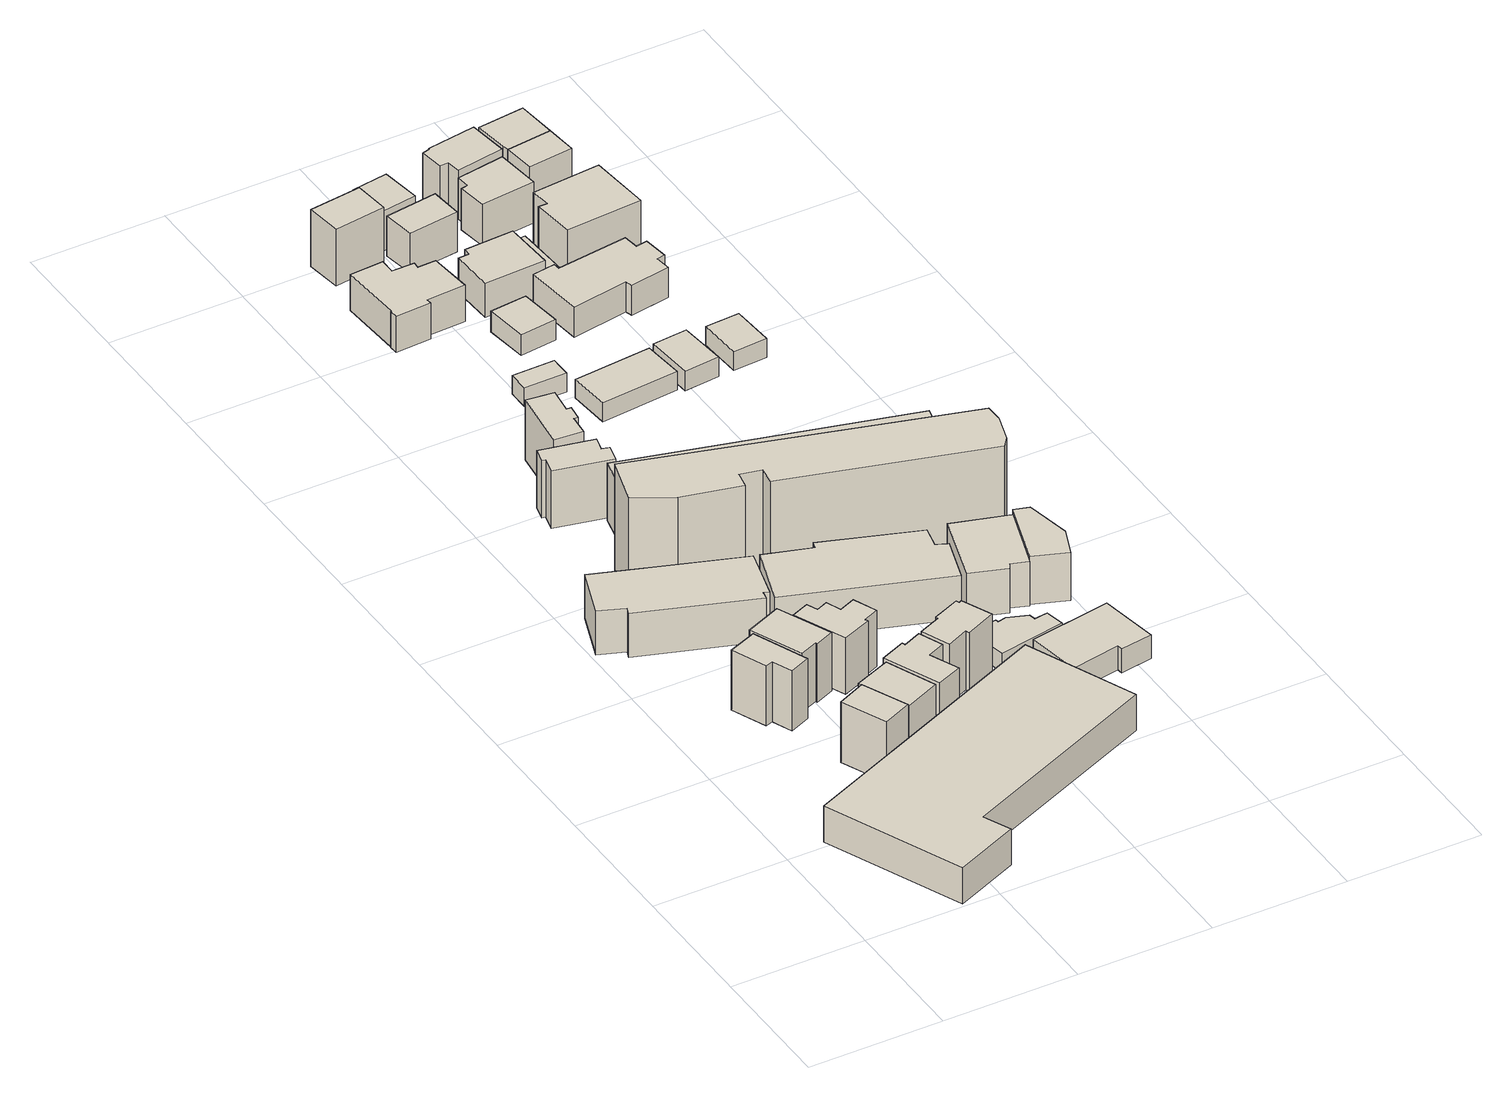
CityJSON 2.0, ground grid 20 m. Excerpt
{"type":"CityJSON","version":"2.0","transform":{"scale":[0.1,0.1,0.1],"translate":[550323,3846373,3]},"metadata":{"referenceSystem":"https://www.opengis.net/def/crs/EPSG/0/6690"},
"CityObjects":{
"building1":{"type":"Building","attributes":{"計測周辺長":25.55,"1/2500図郭":3,"区名":"東淀川区","町丁目名称":"北江口４丁目","街区番号":2,"class":"3001","usage":"411","measuredHeight":9.6,"storeysAboveGround":2,"BuildingDetailAttribute.buildingRoofEdgeArea":36.67,"BuildingDetailAttribute.buildingStructureType":"601","BuildingDetailAttribute.buildingStructureOrgType":"1","BuildingDetailAttribute.detailedUsage":"1110","BuildingDetailAttribute.specifiedBuildingCoverageRate":0.6,"BuildingDetailAttribute.surveyYear":2017,"BuildingRiverFloodingRiskAttribute.description":"1","BuildingRiverFloodingRiskAttribute.rank":"3","BuildingRiverFloodingRiskAttribute.depth":3.64,"BuildingRiverFloodingRiskAttribute.adminType":"1","BuildingRiverFloodingRiskAttribute.scale":"2","BuildingRiverFloodingRiskAttribute.duration":257.85,"BuildingIDAttribute.prefecture":"27","BuildingIDAttribute.city":"27114"},"geometry":[{"type":"Solid","lod":"1","boundaries":[[[[0,1,2,3,4,5]],[[4,6,7,5]],[[3,8,6,4]],[[2,9,8,3]],[[1,10,9,2]],[[0,11,10,1]],[[5,7,11,0]],[[6,8,9,10,11,7]]]]}]},
"building2":{"type":"Building","attributes":{"計測周辺長":24.04,"1/2500図郭":3,"区名":"東淀川区","町丁目名称":"北江口４丁目","街区番号":2,"class":"3001","usage":"411","measuredHeight":9.7,"storeysAboveGround":2,"BuildingDetailAttribute.buildingRoofEdgeArea":32.18,"BuildingDetailAttribute.buildingStructureType":"601","BuildingDetailAttribute.buildingStructureOrgType":"1","BuildingDetailAttribute.detailedUsage":"1110","BuildingDetailAttribute.specifiedBuildingCoverageRate":0.6,"BuildingDetailAttribute.surveyYear":2017,"BuildingRiverFloodingRiskAttribute.description":"1","BuildingRiverFloodingRiskAttribute.rank":"3","BuildingRiverFloodingRiskAttribute.depth":3.64,"BuildingRiverFloodingRiskAttribute.adminType":"1","BuildingRiverFloodingRiskAttribute.scale":"2","BuildingRiverFloodingRiskAttribute.duration":257.85,"BuildingIDAttribute.prefecture":"27","BuildingIDAttribute.city":"27114"},"geometry":[{"type":"Solid","lod":"1","boundaries":[[[[12,13,14,15]],[[14,16,17,15]],[[13,18,16,14]],[[12,19,18,13]],[[15,17,19,12]],[[16,18,19,17]]]]}]},
"building3":{"type":"Building","attributes":{"計測周辺長":30.35,"1/2500図郭":3,"区名":"東淀川区","町丁目名称":"北江口４丁目","街区番号":3,"class":"3001","usage":"413","measuredHeight":7,"storeysAboveGround":2,"BuildingDetailAttribute.buildingRoofEdgeArea":53.21,"BuildingDetailAttribute.buildingStructureType":"601","BuildingDetailAttribute.buildingStructureOrgType":"1","BuildingDetailAttribute.detailedUsage":"1150","BuildingDetailAttribute.specifiedBuildingCoverageRate":0.6,"BuildingDetailAttribute.surveyYear":2017,"BuildingRiverFloodingRiskAttribute.description":"1","BuildingRiverFloodingRiskAttribute.rank":"3","BuildingRiverFloodingRiskAttribute.depth":3.42,"BuildingRiverFloodingRiskAttribute.adminType":"1","BuildingRiverFloodingRiskAttribute.scale":"2","BuildingRiverFloodingRiskAttribute.duration":238.98,"BuildingIDAttribute.prefecture":"27","BuildingIDAttribute.city":"27114"},"geometry":[{"type":"Solid","lod":"1","boundaries":[[[[20,21,22,23,24,25,26,27]],[[26,28,29,27]],[[25,30,28,26]],[[24,31,30,25]],[[23,32,31,24]],[[22,33,32,23]],[[21,34,33,22]],[[20,35,34,21]],[[27,29,35,20]],[[28,30,31,32,33,34,35,29]]]]}]},
"building4":{"type":"Building","attributes":{"計測周辺長":29.25,"1/2500図郭":3,"区名":"東淀川区","町丁目名称":"北江口４丁目","街区番号":2,"class":"3001","usage":"411","measuredHeight":9.4,"storeysAboveGround":2,"BuildingDetailAttribute.buildingRoofEdgeArea":50.44,"BuildingDetailAttribute.buildingStructureType":"601","BuildingDetailAttribute.buildingStructureOrgType":"1","BuildingDetailAttribute.detailedUsage":"1110","BuildingDetailAttribute.specifiedBuildingCoverageRate":0.6,"BuildingDetailAttribute.surveyYear":2017,"BuildingRiverFloodingRiskAttribute.description":"1","BuildingRiverFloodingRiskAttribute.rank":"3","BuildingRiverFloodingRiskAttribute.depth":3.64,"BuildingRiverFloodingRiskAttribute.adminType":"1","BuildingRiverFloodingRiskAttribute.scale":"2","BuildingRiverFloodingRiskAttribute.duration":257.85,"BuildingIDAttribute.prefecture":"27","BuildingIDAttribute.city":"27114"},"geometry":[{"type":"Solid","lod":"1","boundaries":[[[[36,37,38,39,40,41]],[[40,42,43,41]],[[39,44,42,40]],[[38,45,44,39]],[[37,46,45,38]],[[36,47,46,37]],[[41,43,47,36]],[[42,44,45,46,47,43]]]]}]},
"building5":{"type":"Building","attributes":{"計測周辺長":122.85,"1/2500図郭":3,"区名":"東淀川区","町丁目名称":"北江口４丁目","街区番号":2,"class":"3001","usage":"402","measuredHeight":5.7,"storeysAboveGround":1,"BuildingDetailAttribute.buildingRoofEdgeArea":804.99,"BuildingDetailAttribute.buildingStructureType":"610","BuildingDetailAttribute.buildingStructureOrgType":"2","BuildingDetailAttribute.detailedUsage":"1220","BuildingDetailAttribute.specifiedBuildingCoverageRate":0.6,"BuildingDetailAttribute.surveyYear":2017,"BuildingRiverFloodingRiskAttribute.description":"1","BuildingRiverFloodingRiskAttribute.rank":"2","BuildingRiverFloodingRiskAttribute.depth":2.51,"BuildingRiverFloodingRiskAttribute.adminType":"1","BuildingRiverFloodingRiskAttribute.scale":"2","BuildingRiverFloodingRiskAttribute.duration":153.75,"BuildingIDAttribute.prefecture":"27","BuildingIDAttribute.city":"27114"},"geometry":[{"type":"Solid","lod":"1","boundaries":[[[[48,49,50,51,52,53]],[[52,54,55,53]],[[51,56,54,52]],[[50,57,56,51]],[[49,58,57,50]],[[48,59,58,49]],[[53,55,59,48]],[[54,56,57,58,59,55]]]]}]},
"building6":{"type":"Building","attributes":{"計測周辺長":27.79,"1/2500図郭":3,"区名":"東淀川区","町丁目名称":"北江口４丁目","街区番号":2,"class":"3001","usage":"411","measuredHeight":9.3,"storeysAboveGround":2,"BuildingDetailAttribute.buildingRoofEdgeArea":46.94,"BuildingDetailAttribute.buildingStructureType":"601","BuildingDetailAttribute.buildingStructureOrgType":"1","BuildingDetailAttribute.detailedUsage":"1110","BuildingDetailAttribute.specifiedBuildingCoverageRate":0.6,"BuildingDetailAttribute.surveyYear":2017,"BuildingRiverFloodingRiskAttribute.description":"1","BuildingRiverFloodingRiskAttribute.rank":"3","BuildingRiverFloodingRiskAttribute.depth":3.64,"BuildingRiverFloodingRiskAttribute.adminType":"1","BuildingRiverFloodingRiskAttribute.scale":"2","BuildingRiverFloodingRiskAttribute.duration":257.85,"BuildingIDAttribute.prefecture":"27","BuildingIDAttribute.city":"27114"},"geometry":[{"type":"Solid","lod":"1","boundaries":[[[[60,61,62,63]],[[62,64,65,63]],[[61,66,64,62]],[[60,67,66,61]],[[63,65,67,60]],[[64,66,67,65]]]]}]},
"building7":{"type":"Building","attributes":{"計測周辺長":31.36,"1/2500図郭":3,"区名":"東淀川区","町丁目名称":"北江口４丁目","街区番号":2,"class":"3001","usage":"411","measuredHeight":9,"storeysAboveGround":2,"BuildingDetailAttribute.buildingRoofEdgeArea":45.92,"BuildingDetailAttribute.buildingStructureType":"601","BuildingDetailAttribute.buildingStructureOrgType":"1","BuildingDetailAttribute.detailedUsage":"1110","BuildingDetailAttribute.specifiedBuildingCoverageRate":0.6,"BuildingDetailAttribute.surveyYear":2017,"BuildingRiverFloodingRiskAttribute.description":"1","BuildingRiverFloodingRiskAttribute.rank":"3","BuildingRiverFloodingRiskAttribute.depth":3.64,"BuildingRiverFloodingRiskAttribute.adminType":"1","BuildingRiverFloodingRiskAttribute.scale":"2","BuildingRiverFloodingRiskAttribute.duration":257.85,"BuildingIDAttribute.prefecture":"27","BuildingIDAttribute.city":"27114"},"geometry":[{"type":"Solid","lod":"1","boundaries":[[[[68,69,70,71,72,73,74,75,76,77]],[[76,78,79,77]],[[75,80,78,76]],[[74,81,80,75]],[[73,82,81,74]],[[72,83,82,73]],[[71,84,83,72]],[[70,85,84,71]],[[69,86,85,70]],[[68,87,86,69]],[[77,79,87,68]],[[78,80,81,82,83,84,85,86,87,79]]]]}]},
"building8":{"type":"Building","attributes":{"計測周辺長":27.2,"1/2500図郭":3,"区名":"東淀川区","町丁目名称":"北江口４丁目","街区番号":2,"class":"3001","usage":"411","measuredHeight":9.3,"storeysAboveGround":2,"BuildingDetailAttribute.buildingRoofEdgeArea":35.89,"BuildingDetailAttribute.buildingStructureType":"601","BuildingDetailAttribute.buildingStructureOrgType":"1","BuildingDetailAttribute.detailedUsage":"1110","BuildingDetailAttribute.specifiedBuildingCoverageRate":0.6,"BuildingDetailAttribute.surveyYear":2017,"BuildingRiverFloodingRiskAttribute.description":"1","BuildingRiverFloodingRiskAttribute.rank":"3","BuildingRiverFloodingRiskAttribute.depth":3.64,"BuildingRiverFloodingRiskAttribute.adminType":"1","BuildingRiverFloodingRiskAttribute.scale":"2","BuildingRiverFloodingRiskAttribute.duration":257.85,"BuildingIDAttribute.prefecture":"27","BuildingIDAttribute.city":"27114"},"geometry":[{"type":"Solid","lod":"1","boundaries":[[[[88,89,90,91,92,93,94,95]],[[94,96,97,95]],[[93,98,96,94]],[[92,99,98,93]],[[91,100,99,92]],[[90,101,100,91]],[[89,102,101,90]],[[88,103,102,89]],[[95,97,103,88]],[[96,98,99,100,101,102,103,97]]]]}]},
"building9":{"type":"Building","attributes":{"class":"3001","measuredHeight":9.2,"BuildingDetailAttribute.specifiedBuildingCoverageRate":0.6,"BuildingDetailAttribute.surveyYear":2017,"BuildingRiverFloodingRiskAttribute.description":"1","BuildingRiverFloodingRiskAttribute.rank":"3","BuildingRiverFloodingRiskAttribute.depth":3.1,"BuildingRiverFloodingRiskAttribute.adminType":"1","BuildingRiverFloodingRiskAttribute.scale":"2","BuildingRiverFloodingRiskAttribute.duration":203.95,"BuildingIDAttribute.prefecture":"27","BuildingIDAttribute.city":"27114"},"geometry":[{"type":"Solid","lod":"1","boundaries":[[[[104,105,106,107,108,109,110,111]],[[110,112,113,111]],[[109,114,112,110]],[[108,115,114,109]],[[107,116,115,108]],[[106,117,116,107]],[[105,118,117,106]],[[104,119,118,105]],[[111,113,119,104]],[[112,114,115,116,117,118,119,113]]]]}]},
"building10":{"type":"Building","attributes":{"class":"3001","measuredHeight":9.6,"BuildingDetailAttribute.specifiedBuildingCoverageRate":0.6,"BuildingDetailAttribute.surveyYear":2017,"BuildingRiverFloodingRiskAttribute.description":"1","BuildingRiverFloodingRiskAttribute.rank":"3","BuildingRiverFloodingRiskAttribute.depth":3.2,"BuildingRiverFloodingRiskAttribute.adminType":"1","BuildingRiverFloodingRiskAttribute.scale":"2","BuildingRiverFloodingRiskAttribute.duration":213.13,"BuildingIDAttribute.prefecture":"27","BuildingIDAttribute.city":"27114"},"geometry":[{"type":"Solid","lod":"1","boundaries":[[[[120,121,122,123,124,125,126,127]],[[126,128,129,127]],[[125,130,128,126]],[[124,131,130,125]],[[123,132,131,124]],[[122,133,132,123]],[[121,134,133,122]],[[120,135,134,121]],[[127,129,135,120]],[[128,130,131,132,133,134,135,129]]]]}]},
"building11":{"type":"Building","attributes":{"計測周辺長":25.05,"1/2500図郭":3,"区名":"東淀川区","町丁目名称":"北江口４丁目","街区番号":2,"class":"3001","usage":"411","measuredHeight":9.4,"storeysAboveGround":2,"BuildingDetailAttribute.buildingRoofEdgeArea":33.05,"BuildingDetailAttribute.buildingStructureType":"601","BuildingDetailAttribute.buildingStructureOrgType":"1","BuildingDetailAttribute.detailedUsage":"1110","BuildingDetailAttribute.specifiedBuildingCoverageRate":0.6,"BuildingDetailAttribute.surveyYear":2017,"BuildingRiverFloodingRiskAttribute.description":"1","BuildingRiverFloodingRiskAttribute.rank":"3","BuildingRiverFloodingRiskAttribute.depth":3.64,"BuildingRiverFloodingRiskAttribute.adminType":"1","BuildingRiverFloodingRiskAttribute.scale":"2","BuildingRiverFloodingRiskAttribute.duration":257.85,"BuildingIDAttribute.prefecture":"27","BuildingIDAttribute.city":"27114"},"geometry":[{"type":"Solid","lod":"1","boundaries":[[[[136,137,138,139,140,141,142,143,144,145]],[[144,146,147,145]],[[143,148,146,144]],[[142,149,148,143]],[[141,150,149,142]],[[140,151,150,141]],[[139,152,151,140]],[[138,153,152,139]],[[137,154,153,138]],[[136,155,154,137]],[[145,147,155,136]],[[146,148,149,150,151,152,153,154,155,147]]]]}]},
"building12":{"type":"Building","attributes":{"計測周辺長":37.53,"1/2500図郭":3,"区名":"東淀川区","町丁目名称":"北江口４丁目","街区番号":3,"class":"3001","usage":"413","measuredHeight":7,"storeysAboveGround":2,"BuildingDetailAttribute.buildingRoofEdgeArea":83.53,"BuildingDetailAttribute.buildingStructureType":"601","BuildingDetailAttribute.buildingStructureOrgType":"1","BuildingDetailAttribute.detailedUsage":"1150","BuildingDetailAttribute.specifiedBuildingCoverageRate":0.6,"BuildingDetailAttribute.surveyYear":2017,"BuildingRiverFloodingRiskAttribute.description":"1","BuildingRiverFloodingRiskAttribute.rank":"3","BuildingRiverFloodingRiskAttribute.depth":3.42,"BuildingRiverFloodingRiskAttribute.adminType":"1","BuildingRiverFloodingRiskAttribute.scale":"2","BuildingRiverFloodingRiskAttribute.duration":238.98,"BuildingIDAttribute.prefecture":"27","BuildingIDAttribute.city":"27114"},"geometry":[{"type":"Solid","lod":"1","boundaries":[[[[156,157,158,159,160,161,162,163]],[[162,164,165,163]],[[161,166,164,162]],[[160,167,166,161]],[[159,168,167,160]],[[158,169,168,159]],[[157,170,169,158]],[[156,171,170,157]],[[163,165,171,156]],[[164,166,167,168,169,170,171,165]]]]}]},
"building13":{"type":"Building","attributes":{"計測周辺長":120.67,"1/2500図郭":3,"区名":"東淀川区","町丁目名称":"北江口４丁目","街区番号":3,"class":"3002","usage":"412","measuredHeight":17,"storeysAboveGround":6,"BuildingDetailAttribute.buildingRoofEdgeArea":417.65,"BuildingDetailAttribute.buildingStructureType":"603","BuildingDetailAttribute.buildingStructureOrgType":"3","BuildingDetailAttribute.detailedUsage":"1130","BuildingDetailAttribute.specifiedBuildingCoverageRate":0.6,"BuildingDetailAttribute.surveyYear":2017,"BuildingRiverFloodingRiskAttribute.description":"1","BuildingRiverFloodingRiskAttribute.rank":"3","BuildingRiverFloodingRiskAttribute.depth":3.42,"BuildingRiverFloodingRiskAttribute.adminType":"1","BuildingRiverFloodingRiskAttribute.scale":"2","BuildingRiverFloodingRiskAttribute.duration":238.98,"BuildingIDAttribute.prefecture":"27","BuildingIDAttribute.city":"27114"},"geometry":[{"type":"Solid","lod":"1","boundaries":[[[[172,173,174,175,176,177,178,179,180,181,182]],[[181,183,184,182]],[[180,185,183,181]],[[179,186,185,180]],[[178,187,186,179]],[[177,188,187,178]],[[176,189,188,177]],[[175,190,189,176]],[[174,191,190,175]],[[173,192,191,174]],[[172,193,192,173]],[[182,184,193,172]],[[183,185,186,187,188,189,190,191,192,193,184]]]]}]},
"building14":{"type":"Building","attributes":{"計測周辺長":17.26,"1/2500図郭":3,"区名":"東淀川区","町丁目名称":"北江口４丁目","街区番号":3,"class":"3001","usage":"441","storeysAboveGround":1,"BuildingDetailAttribute.buildingRoofEdgeArea":15.75,"BuildingDetailAttribute.buildingStructureType":"610","BuildingDetailAttribute.buildingStructureOrgType":"2","BuildingDetailAttribute.detailedUsage":"1510","BuildingDetailAttribute.specifiedBuildingCoverageRate":0.6,"BuildingDetailAttribute.surveyYear":2017,"BuildingRiverFloodingRiskAttribute.description":"1","BuildingRiverFloodingRiskAttribute.rank":"3","BuildingRiverFloodingRiskAttribute.depth":3.2,"BuildingRiverFloodingRiskAttribute.adminType":"1","BuildingRiverFloodingRiskAttribute.scale":"2","BuildingRiverFloodingRiskAttribute.duration":213.13,"BuildingIDAttribute.prefecture":"27","BuildingIDAttribute.city":"27114"},"geometry":[{"type":"Solid","lod":"1","boundaries":[[[[194,195,196,197]],[[196,198,199,197]],[[195,200,198,196]],[[194,201,200,195]],[[197,199,201,194]],[[198,200,201,199]]]]}]},
"building15":{"type":"Building","attributes":{"計測周辺長":43.27,"1/2500図郭":3,"区名":"東淀川区","町丁目名称":"北江口４丁目","街区番号":3,"class":"3001","usage":"411","measuredHeight":5.9,"storeysAboveGround":2,"BuildingDetailAttribute.buildingRoofEdgeArea":96.45,"BuildingDetailAttribute.buildingStructureType":"601","BuildingDetailAttribute.buildingStructureOrgType":"1","BuildingDetailAttribute.detailedUsage":"1110","BuildingDetailAttribute.specifiedBuildingCoverageRate":0.6,"BuildingDetailAttribute.surveyYear":2017,"BuildingRiverFloodingRiskAttribute.description":"1","BuildingRiverFloodingRiskAttribute.rank":"3","BuildingRiverFloodingRiskAttribute.depth":3.49,"BuildingRiverFloodingRiskAttribute.adminType":"1","BuildingRiverFloodingRiskAttribute.scale":"2","BuildingRiverFloodingRiskAttribute.duration":239.72,"BuildingIDAttribute.prefecture":"27","BuildingIDAttribute.city":"27114"},"geometry":[{"type":"Solid","lod":"1","boundaries":[[[[202,203,204,205,206,207,208,209,210,211,212,213]],[[212,214,215,213]],[[211,216,214,212]],[[210,217,216,211]],[[209,218,217,210]],[[208,219,218,209]],[[207,220,219,208]],[[206,221,220,207]],[[205,222,221,206]],[[204,223,222,205]],[[203,224,223,204]],[[202,225,224,203]],[[213,215,225,202]],[[214,216,217,218,219,220,221,222,223,224,225,215]]]]}]},
"building16":{"type":"Building","attributes":{"計測周辺長":35.64,"1/2500図郭":3,"区名":"東淀川区","町丁目名称":"北江口４丁目","街区番号":2,"class":"3003","usage":"411","storeysAboveGround":2,"BuildingDetailAttribute.buildingRoofEdgeArea":46.17,"BuildingDetailAttribute.buildingStructureType":"601","BuildingDetailAttribute.buildingStructureOrgType":"1","BuildingDetailAttribute.detailedUsage":"1110","BuildingDetailAttribute.specifiedBuildingCoverageRate":0.6,"BuildingDetailAttribute.surveyYear":2017,"BuildingRiverFloodingRiskAttribute.description":"1","BuildingRiverFloodingRiskAttribute.rank":"2","BuildingRiverFloodingRiskAttribute.depth":2.86,"BuildingRiverFloodingRiskAttribute.adminType":"1","BuildingRiverFloodingRiskAttribute.scale":"2","BuildingRiverFloodingRiskAttribute.duration":186.08,"BuildingIDAttribute.prefecture":"27","BuildingIDAttribute.city":"27114"},"geometry":[{"type":"Solid","lod":"1","boundaries":[[[[226,227,228,229,230,231,232,233,234,235,236]],[[235,237,238,236]],[[234,239,237,235]],[[233,240,239,234]],[[232,241,240,233]],[[231,242,241,232]],[[230,243,242,231]],[[229,244,243,230]],[[228,245,244,229]],[[227,246,245,228]],[[226,247,246,227]],[[236,238,247,226]],[[237,239,240,241,242,243,244,245,246,247,238]]]]}]},
"building17":{"type":"Building","attributes":{"計測周辺長":108.16,"1/2500図郭":3,"区名":"東淀川区","町丁目名称":"北江口４丁目","街区番号":3,"class":"3002","usage":"414","measuredHeight":9.2,"storeysAboveGround":3,"BuildingDetailAttribute.buildingRoofEdgeArea":354.8,"BuildingDetailAttribute.buildingStructureType":"601","BuildingDetailAttribute.buildingStructureOrgType":"1","BuildingDetailAttribute.detailedUsage":"1140","BuildingDetailAttribute.specifiedBuildingCoverageRate":0.6,"BuildingDetailAttribute.surveyYear":2017,"BuildingRiverFloodingRiskAttribute.description":"1","BuildingRiverFloodingRiskAttribute.rank":"3","BuildingRiverFloodingRiskAttribute.depth":3.1,"BuildingRiverFloodingRiskAttribute.adminType":"1","BuildingRiverFloodingRiskAttribute.scale":"2","BuildingRiverFloodingRiskAttribute.duration":203.95,"BuildingIDAttribute.prefecture":"27","BuildingIDAttribute.city":"27114"},"geometry":[{"type":"Solid","lod":"1","boundaries":[[[[248,249,250,251,252,253,254,255]],[[254,256,257,255]],[[253,258,256,254]],[[252,259,258,253]],[[251,260,259,252]],[[250,261,260,251]],[[249,262,261,250]],[[248,263,262,249]],[[255,257,263,248]],[[256,258,259,260,261,262,263,257]]]]}]},
"building18":{"type":"Building","attributes":{"計測周辺長":25.33,"1/2500図郭":3,"区名":"東淀川区","町丁目名称":"北江口４丁目","街区番号":12,"class":"3001","usage":"411","measuredHeight":9.1,"storeysAboveGround":2,"BuildingDetailAttribute.buildingRoofEdgeArea":39.9,"BuildingDetailAttribute.buildingStructureType":"601","BuildingDetailAttribute.buildingStructureOrgType":"1","BuildingDetailAttribute.detailedUsage":"1110","BuildingDetailAttribute.specifiedBuildingCoverageRate":0.6,"BuildingDetailAttribute.surveyYear":2017,"BuildingRiverFloodingRiskAttribute.description":"1","BuildingRiverFloodingRiskAttribute.rank":"3","BuildingRiverFloodingRiskAttribute.depth":3.48,"BuildingRiverFloodingRiskAttribute.adminType":"1","BuildingRiverFloodingRiskAttribute.scale":"2","BuildingRiverFloodingRiskAttribute.duration":237.2,"BuildingIDAttribute.prefecture":"27","BuildingIDAttribute.city":"27114"},"geometry":[{"type":"Solid","lod":"1","boundaries":[[[[264,265,266,267]],[[266,268,269,267]],[[265,270,268,266]],[[264,271,270,265]],[[267,269,271,264]],[[268,270,271,269]]]]}]},
"building19":{"type":"Building","attributes":{"計測周辺長":39.56,"1/2500図郭":3,"区名":"東淀川区","町丁目名称":"北江口４丁目","街区番号":2,"class":"3001","usage":"402","measuredHeight":3.8,"storeysAboveGround":1,"BuildingDetailAttribute.buildingRoofEdgeArea":94.49,"BuildingDetailAttribute.buildingStructureType":"610","BuildingDetailAttribute.buildingStructureOrgType":"2","BuildingDetailAttribute.detailedUsage":"1401","BuildingDetailAttribute.specifiedBuildingCoverageRate":0.6,"BuildingDetailAttribute.surveyYear":2017,"BuildingRiverFloodingRiskAttribute.description":"1","BuildingRiverFloodingRiskAttribute.rank":"2","BuildingRiverFloodingRiskAttribute.depth":2.86,"BuildingRiverFloodingRiskAttribute.adminType":"1","BuildingRiverFloodingRiskAttribute.scale":"2","BuildingRiverFloodingRiskAttribute.duration":186.08,"BuildingIDAttribute.prefecture":"27","BuildingIDAttribute.city":"27114"},"geometry":[{"type":"Solid","lod":"1","boundaries":[[[[272,273,274,275,276,277]],[[276,278,279,277]],[[275,280,278,276]],[[274,281,280,275]],[[273,282,281,274]],[[272,283,282,273]],[[277,279,283,272]],[[278,280,281,282,283,279]]]]}]},
"building20":{"type":"Building","attributes":{"計測周辺長":29.46,"1/2500図郭":3,"区名":"東淀川区","町丁目名称":"北江口４丁目","街区番号":3,"class":"3001","usage":"441","storeysAboveGround":1,"BuildingDetailAttribute.buildingRoofEdgeArea":53.59,"BuildingDetailAttribute.buildingStructureType":"610","BuildingDetailAttribute.buildingStructureOrgType":"2","BuildingDetailAttribute.detailedUsage":"1510","BuildingDetailAttribute.specifiedBuildingCoverageRate":0.6,"BuildingDetailAttribute.surveyYear":2017,"BuildingRiverFloodingRiskAttribute.description":"1","BuildingRiverFloodingRiskAttribute.rank":"3","BuildingRiverFloodingRiskAttribute.depth":3.2,"BuildingRiverFloodingRiskAttribute.adminType":"1","BuildingRiverFloodingRiskAttribute.scale":"2","BuildingRiverFloodingRiskAttribute.duration":213.13,"BuildingIDAttribute.prefecture":"27","BuildingIDAttribute.city":"27114"},"geometry":[{"type":"Solid","lod":"1","boundaries":[[[[284,285,286,287]],[[286,288,289,287]],[[285,290,288,286]],[[284,291,290,285]],[[287,289,291,284]],[[288,290,291,289]]]]}]},
"building21":{"type":"Building","attributes":{"計測周辺長":28.23,"1/2500図郭":3,"区名":"東淀川区","町丁目名称":"北江口４丁目","街区番号":3,"class":"3001","usage":"454","measuredHeight":3.3,"storeysAboveGround":1,"BuildingDetailAttribute.buildingRoofEdgeArea":49.5,"BuildingDetailAttribute.buildingStructureType":"610","BuildingDetailAttribute.buildingStructureOrgType":"2","BuildingDetailAttribute.detailedUsage":"1930","BuildingDetailAttribute.specifiedBuildingCoverageRate":0.6,"BuildingDetailAttribute.surveyYear":2017,"BuildingRiverFloodingRiskAttribute.description":"1","BuildingRiverFloodingRiskAttribute.rank":"3","BuildingRiverFloodingRiskAttribute.depth":3.49,"BuildingRiverFloodingRiskAttribute.adminType":"1","BuildingRiverFloodingRiskAttribute.scale":"2","BuildingRiverFloodingRiskAttribute.duration":239.72,"BuildingIDAttribute.prefecture":"27","BuildingIDAttribute.city":"27114"},"geometry":[{"type":"Solid","lod":"1","boundaries":[[[[292,293,294,295]],[[294,296,297,295]],[[293,298,296,294]],[[292,299,298,293]],[[295,297,299,292]],[[296,298,299,297]]]]}]},
"building22":{"type":"Building","attributes":{"計測周辺長":39.49,"1/2500図郭":3,"区名":"東淀川区","町丁目名称":"北江口４丁目","街区番号":3,"class":"3001","usage":"413","measuredHeight":7.1,"storeysAboveGround":2,"BuildingDetailAttribute.buildingRoofEdgeArea":93.42,"BuildingDetailAttribute.buildingStructureType":"601","BuildingDetailAttribute.buildingStructureOrgType":"1","BuildingDetailAttribute.detailedUsage":"1150","BuildingDetailAttribute.specifiedBuildingCoverageRate":0.6,"BuildingDetailAttribute.surveyYear":2017,"BuildingRiverFloodingRiskAttribute.description":"1","BuildingRiverFloodingRiskAttribute.rank":"3","BuildingRiverFloodingRiskAttribute.depth":3.04,"BuildingRiverFloodingRiskAttribute.adminType":"1","BuildingRiverFloodingRiskAttribute.scale":"2","BuildingRiverFloodingRiskAttribute.duration":197.95,"BuildingIDAttribute.prefecture":"27","BuildingIDAttribute.city":"27114"},"geometry":[{"type":"Solid","lod":"1","boundaries":[[[[300,301,302,303,304,305]],[[304,306,307,305]],[[303,308,306,304]],[[302,309,308,303]],[[301,310,309,302]],[[300,311,310,301]],[[305,307,311,300]],[[306,308,309,310,311,307]]]]}]},
"building23":{"type":"Building","attributes":{"計測周辺長":23.19,"1/2500図郭":3,"区名":"東淀川区","町丁目名称":"北江口４丁目","街区番号":12,"class":"3001","usage":"411","measuredHeight":6.5,"storeysAboveGround":2,"BuildingDetailAttribute.buildingRoofEdgeArea":33.58,"BuildingDetailAttribute.buildingStructureType":"601","BuildingDetailAttribute.buildingStructureOrgType":"1","BuildingDetailAttribute.detailedUsage":"1110","BuildingDetailAttribute.specifiedBuildingCoverageRate":0.6,"BuildingDetailAttribute.surveyYear":2017,"BuildingRiverFloodingRiskAttribute.description":"1","BuildingRiverFloodingRiskAttribute.rank":"3","BuildingRiverFloodingRiskAttribute.depth":3.48,"BuildingRiverFloodingRiskAttribute.adminType":"1","BuildingRiverFloodingRiskAttribute.scale":"2","BuildingRiverFloodingRiskAttribute.duration":237.2,"BuildingIDAttribute.prefecture":"27","BuildingIDAttribute.city":"27114"},"geometry":[{"type":"Solid","lod":"1","boundaries":[[[[312,313,314,315]],[[314,316,317,315]],[[313,318,316,314]],[[312,319,318,313]],[[315,317,319,312]],[[316,318,319,317]]]]}]},
"building24":{"type":"Building","attributes":{"計測周辺長":24.97,"1/2500図郭":3,"区名":"東淀川区","町丁目名称":"北江口４丁目","街区番号":12,"class":"3001","usage":"411","measuredHeight":6.4,"storeysAboveGround":2,"BuildingDetailAttribute.buildingRoofEdgeArea":36.84,"BuildingDetailAttribute.buildingStructureType":"601","BuildingDetailAttribute.buildingStructureOrgType":"1","BuildingDetailAttribute.detailedUsage":"1110","BuildingDetailAttribute.specifiedBuildingCoverageRate":0.6,"BuildingDetailAttribute.surveyYear":2017,"BuildingRiverFloodingRiskAttribute.description":"1","BuildingRiverFloodingRiskAttribute.rank":"3","BuildingRiverFloodingRiskAttribute.depth":3.48,"BuildingRiverFloodingRiskAttribute.adminType":"1","BuildingRiverFloodingRiskAttribute.scale":"2","BuildingRiverFloodingRiskAttribute.duration":237.2,"BuildingIDAttribute.prefecture":"27","BuildingIDAttribute.city":"27114"},"geometry":[{"type":"Solid","lod":"1","boundaries":[[[[320,321,322,323]],[[322,324,325,323]],[[321,326,324,322]],[[320,327,326,321]],[[323,325,327,320]],[[324,326,327,325]]]]}]},
"building25":{"type":"Building","attributes":{"計測周辺長":35.71,"1/2500図郭":3,"区名":"東淀川区","町丁目名称":"北江口４丁目","街区番号":3,"class":"3001","usage":"411","measuredHeight":5.6,"storeysAboveGround":2,"BuildingDetailAttribute.buildingRoofEdgeArea":68.03,"BuildingDetailAttribute.buildingStructureType":"601","BuildingDetailAttribute.buildingStructureOrgType":"1","BuildingDetailAttribute.detailedUsage":"1110","BuildingDetailAttribute.specifiedBuildingCoverageRate":0.6,"BuildingDetailAttribute.surveyYear":2017,"BuildingRiverFloodingRiskAttribute.description":"1","BuildingRiverFloodingRiskAttribute.rank":"3","BuildingRiverFloodingRiskAttribute.depth":3.49,"BuildingRiverFloodingRiskAttribute.adminType":"1","BuildingRiverFloodingRiskAttribute.scale":"2","BuildingRiverFloodingRiskAttribute.duration":239.72,"BuildingIDAttribute.prefecture":"27","BuildingIDAttribute.city":"27114"},"geometry":[{"type":"Solid","lod":"1","boundaries":[[[[328,329,330,331,332,333]],[[332,334,335,333]],[[331,336,334,332]],[[330,337,336,331]],[[329,338,337,330]],[[328,339,338,329]],[[333,335,339,328]],[[334,336,337,338,339,335]]]]}]},
"building26":{"type":"Building","attributes":{"計測周辺長":29.43,"1/2500図郭":3,"区名":"東淀川区","町丁目名称":"北江口４丁目","街区番号":3,"class":"3001","usage":"413","measuredHeight":7.7,"storeysAboveGround":2,"BuildingDetailAttribute.buildingRoofEdgeArea":48.28,"BuildingDetailAttribute.buildingStructureType":"601","BuildingDetailAttribute.buildingStructureOrgType":"1","BuildingDetailAttribute.detailedUsage":"1150","BuildingDetailAttribute.specifiedBuildingCoverageRate":0.6,"BuildingDetailAttribute.surveyYear":2017,"BuildingRiverFloodingRiskAttribute.description":"1","BuildingRiverFloodingRiskAttribute.rank":"2","BuildingRiverFloodingRiskAttribute.depth":2.86,"BuildingRiverFloodingRiskAttribute.adminType":"1","BuildingRiverFloodingRiskAttribute.scale":"2","BuildingRiverFloodingRiskAttribute.duration":186.08,"BuildingIDAttribute.prefecture":"27","BuildingIDAttribute.city":"27114"},"geometry":[{"type":"Solid","lod":"1","boundaries":[[[[340,341,342,343,344]],[[343,345,346,344]],[[342,347,345,343]],[[341,348,347,342]],[[340,349,348,341]],[[344,346,349,340]],[[345,347,348,349,346]]]]}]},
"building27":{"type":"Building","attributes":{"計測周辺長":28.09,"1/2500図郭":3,"区名":"東淀川区","町丁目名称":"北江口４丁目","街区番号":3,"class":"3001","usage":"441","measuredHeight":3.1,"storeysAboveGround":1,"BuildingDetailAttribute.buildingRoofEdgeArea":46.13,"BuildingDetailAttribute.buildingStructureType":"610","BuildingDetailAttribute.buildingStructureOrgType":"2","BuildingDetailAttribute.detailedUsage":"1510","BuildingDetailAttribute.specifiedBuildingCoverageRate":0.6,"BuildingDetailAttribute.surveyYear":2017,"BuildingRiverFloodingRiskAttribute.description":"1","BuildingRiverFloodingRiskAttribute.rank":"3","BuildingRiverFloodingRiskAttribute.depth":3.21,"BuildingRiverFloodingRiskAttribute.adminType":"1","BuildingRiverFloodingRiskAttribute.scale":"2","BuildingRiverFloodingRiskAttribute.duration":213.23,"BuildingIDAttribute.prefecture":"27","BuildingIDAttribute.city":"27114"},"geometry":[{"type":"Solid","lod":"1","boundaries":[[[[350,351,352,353]],[[352,354,355,353]],[[351,356,354,352]],[[350,357,356,351]],[[353,355,357,350]],[[354,356,357,355]]]]}]},
"building28":{"type":"Building","attributes":{"class":"3003","BuildingDetailAttribute.specifiedBuildingCoverageRate":0.6,"BuildingDetailAttribute.surveyYear":2017,"BuildingRiverFloodingRiskAttribute.description":"1","BuildingRiverFloodingRiskAttribute.rank":"3","BuildingRiverFloodingRiskAttribute.depth":3.49,"BuildingRiverFloodingRiskAttribute.adminType":"1","BuildingRiverFloodingRiskAttribute.scale":"2","BuildingRiverFloodingRiskAttribute.duration":239.72,"BuildingIDAttribute.prefecture":"27","BuildingIDAttribute.city":"27114"},"geometry":[{"type":"Solid","lod":"1","boundaries":[[[[358,359,360,328,333]],[[328,361,362,333]],[[360,363,361,328]],[[359,364,363,360]],[[358,365,364,359]],[[333,362,365,358]],[[361,363,364,365,362]]]]}]},
"building29":{"type":"Building","attributes":{"計測周辺長":51.3,"1/2500図郭":3,"区名":"東淀川区","町丁目名称":"北江口４丁目","街区番号":3,"class":"3001","usage":"411","measuredHeight":4.8,"storeysAboveGround":2,"BuildingDetailAttribute.buildingRoofEdgeArea":126.33,"BuildingDetailAttribute.buildingStructureType":"601","BuildingDetailAttribute.buildingStructureOrgType":"1","BuildingDetailAttribute.detailedUsage":"1110","BuildingDetailAttribute.specifiedBuildingCoverageRate":0.6,"BuildingDetailAttribute.surveyYear":2017,"BuildingRiverFloodingRiskAttribute.description":"1","BuildingRiverFloodingRiskAttribute.rank":"3","BuildingRiverFloodingRiskAttribute.depth":3.49,"BuildingRiverFloodingRiskAttribute.adminType":"1","BuildingRiverFloodingRiskAttribute.scale":"2","BuildingRiverFloodingRiskAttribute.duration":239.72,"BuildingIDAttribute.prefecture":"27","BuildingIDAttribute.city":"27114"},"geometry":[{"type":"Solid","lod":"1","boundaries":[[[[366,367,368,369,370,371,372,373,374,375,376,377]],[[376,378,379,377]],[[375,380,378,376]],[[374,381,380,375]],[[373,382,381,374]],[[372,383,382,373]],[[371,384,383,372]],[[370,385,384,371]],[[369,386,385,370]],[[368,387,386,369]],[[367,388,387,368]],[[366,389,388,367]],[[377,379,389,366]],[[378,380,381,382,383,384,385,386,387,388,389,379]]]]}]},
"building30":{"type":"Building","attributes":{"計測周辺長":29.77,"1/2500図郭":3,"区名":"東淀川区","町丁目名称":"北江口４丁目","街区番号":12,"class":"3001","usage":"411","measuredHeight":6.6,"storeysAboveGround":2,"BuildingDetailAttribute.buildingRoofEdgeArea":52.84,"BuildingDetailAttribute.buildingStructureType":"601","BuildingDetailAttribute.buildingStructureOrgType":"1","BuildingDetailAttribute.detailedUsage":"1110","BuildingDetailAttribute.specifiedBuildingCoverageRate":0.6,"BuildingDetailAttribute.surveyYear":2017,"BuildingRiverFloodingRiskAttribute.description":"1","BuildingRiverFloodingRiskAttribute.rank":"3","BuildingRiverFloodingRiskAttribute.depth":3.48,"BuildingRiverFloodingRiskAttribute.adminType":"1","BuildingRiverFloodingRiskAttribute.scale":"2","BuildingRiverFloodingRiskAttribute.duration":237.2,"BuildingIDAttribute.prefecture":"27","BuildingIDAttribute.city":"27114"},"geometry":[{"type":"Solid","lod":"1","boundaries":[[[[390,391,392,393,394,395]],[[394,396,397,395]],[[393,398,396,394]],[[392,399,398,393]],[[391,400,399,392]],[[390,401,400,391]],[[395,397,401,390]],[[396,398,399,400,401,397]]]]}]},
"building31":{"type":"Building","attributes":{"計測周辺長":29.17,"1/2500図郭":3,"区名":"東淀川区","町丁目名称":"北江口４丁目","街区番号":12,"class":"3001","usage":"411","measuredHeight":7.8,"storeysAboveGround":2,"BuildingDetailAttribute.buildingRoofEdgeArea":49.3,"BuildingDetailAttribute.buildingStructureType":"601","BuildingDetailAttribute.buildingStructureOrgType":"1","BuildingDetailAttribute.detailedUsage":"1110","BuildingDetailAttribute.specifiedBuildingCoverageRate":0.6,"BuildingDetailAttribute.surveyYear":2017,"BuildingRiverFloodingRiskAttribute.description":"1","BuildingRiverFloodingRiskAttribute.rank":"3","BuildingRiverFloodingRiskAttribute.depth":3.48,"BuildingRiverFloodingRiskAttribute.adminType":"1","BuildingRiverFloodingRiskAttribute.scale":"2","BuildingRiverFloodingRiskAttribute.duration":237.2,"BuildingIDAttribute.prefecture":"27","BuildingIDAttribute.city":"27114"},"geometry":[{"type":"Solid","lod":"1","boundaries":[[[[402,403,404,405,406,407,408,409]],[[408,410,411,409]],[[407,412,410,408]],[[406,413,412,407]],[[405,414,413,406]],[[404,415,414,405]],[[403,416,415,404]],[[402,417,416,403]],[[409,411,417,402]],[[410,412,413,414,415,416,417,411]]]]}]},
"building32":{"type":"Building","attributes":{"計測周辺長":20.86,"1/2500図郭":3,"区名":"東淀川区","町丁目名称":"北江口４丁目","街区番号":3,"class":"3001","usage":"411","storeysAboveGround":1,"BuildingDetailAttribute.buildingRoofEdgeArea":27.11,"BuildingDetailAttribute.buildingStructureType":"610","BuildingDetailAttribute.buildingStructureOrgType":"2","BuildingDetailAttribute.detailedUsage":"1110","BuildingDetailAttribute.specifiedBuildingCoverageRate":0.6,"BuildingDetailAttribute.surveyYear":2017,"BuildingRiverFloodingRiskAttribute.description":"1","BuildingRiverFloodingRiskAttribute.rank":"3","BuildingRiverFloodingRiskAttribute.depth":3.21,"BuildingRiverFloodingRiskAttribute.adminType":"1","BuildingRiverFloodingRiskAttribute.scale":"2","BuildingRiverFloodingRiskAttribute.duration":213.23,"BuildingIDAttribute.prefecture":"27","BuildingIDAttribute.city":"27114"},"geometry":[{"type":"Solid","lod":"1","boundaries":[[[[418,419,420,421]],[[420,422,423,421]],[[419,424,422,420]],[[418,425,424,419]],[[421,423,425,418]],[[422,424,425,423]]]]}]},
"building33":{"type":"Building","attributes":{"計測周辺長":41.39,"1/2500図郭":3,"区名":"東淀川区","町丁目名称":"北江口４丁目","街区番号":3,"class":"3002","usage":"401","measuredHeight":9,"storeysAboveGround":3,"BuildingDetailAttribute.buildingRoofEdgeArea":102,"BuildingDetailAttribute.buildingStructureType":"610","BuildingDetailAttribute.buildingStructureOrgType":"2","BuildingDetailAttribute.detailedUsage":"1310","BuildingDetailAttribute.specifiedBuildingCoverageRate":0.6,"BuildingDetailAttribute.surveyYear":2017,"BuildingRiverFloodingRiskAttribute.description":"1","BuildingRiverFloodingRiskAttribute.rank":"3","BuildingRiverFloodingRiskAttribute.depth":3.36,"BuildingRiverFloodingRiskAttribute.adminType":"1","BuildingRiverFloodingRiskAttribute.scale":"2","BuildingRiverFloodingRiskAttribute.duration":227.03,"BuildingIDAttribute.prefecture":"27","BuildingIDAttribute.city":"27114"},"geometry":[{"type":"Solid","lod":"1","boundaries":[[[[426,427,428,429,430,431]],[[430,432,433,431]],[[429,434,432,430]],[[428,435,434,429]],[[427,436,435,428]],[[426,437,436,427]],[[431,433,437,426]],[[432,434,435,436,437,433]]]]}]},
"building34":{"type":"Building","attributes":{"計測周辺長":23.38,"1/2500図郭":3,"区名":"東淀川区","町丁目名称":"北江口４丁目","街区番号":12,"class":"3001","usage":"411","measuredHeight":8.3,"storeysAboveGround":3,"BuildingDetailAttribute.buildingRoofEdgeArea":33.02,"BuildingDetailAttribute.buildingStructureType":"601","BuildingDetailAttribute.buildingStructureOrgType":"1","BuildingDetailAttribute.detailedUsage":"1110","BuildingDetailAttribute.specifiedBuildingCoverageRate":0.6,"BuildingDetailAttribute.surveyYear":2017,"BuildingRiverFloodingRiskAttribute.description":"1","BuildingRiverFloodingRiskAttribute.rank":"3","BuildingRiverFloodingRiskAttribute.depth":3.42,"BuildingRiverFloodingRiskAttribute.adminType":"1","BuildingRiverFloodingRiskAttribute.scale":"2","BuildingRiverFloodingRiskAttribute.duration":230.02,"BuildingIDAttribute.prefecture":"27","BuildingIDAttribute.city":"27114"},"geometry":[{"type":"Solid","lod":"1","boundaries":[[[[438,439,440,441]],[[440,442,443,441]],[[439,444,442,440]],[[438,445,444,439]],[[441,443,445,438]],[[442,444,445,443]]]]}]},
"building35":{"type":"Building","attributes":{"計測周辺長":26.11,"1/2500図郭":3,"区名":"東淀川区","町丁目名称":"北江口４丁目","街区番号":12,"class":"3001","usage":"413","measuredHeight":8.3,"storeysAboveGround":3,"BuildingDetailAttribute.buildingRoofEdgeArea":42.29,"BuildingDetailAttribute.buildingStructureType":"601","BuildingDetailAttribute.buildingStructureOrgType":"1","BuildingDetailAttribute.detailedUsage":"1150","BuildingDetailAttribute.specifiedBuildingCoverageRate":0.6,"BuildingDetailAttribute.surveyYear":2017,"BuildingRiverFloodingRiskAttribute.description":"1","BuildingRiverFloodingRiskAttribute.rank":"3","BuildingRiverFloodingRiskAttribute.depth":3.42,"BuildingRiverFloodingRiskAttribute.adminType":"1","BuildingRiverFloodingRiskAttribute.scale":"2","BuildingRiverFloodingRiskAttribute.duration":230.02,"BuildingIDAttribute.prefecture":"27","BuildingIDAttribute.city":"27114"},"geometry":[{"type":"Solid","lod":"1","boundaries":[[[[446,447,448,449,450]],[[449,451,443,450]],[[448,452,451,449]],[[447,453,452,448]],[[446,442,453,447]],[[450,443,442,446]],[[451,452,453,442,443]]]]}]}
},
"vertices":[
[132,467,3],[121,463,3],[99,515,3],[141,532,3],[175,450,3],[144,437,3],[175,450,99],[144,437,99],[141,532,99],[99,515,99],[121,463,99],[132,467,99],
[164,346,4],[206,365,4],[236,298,4],[193,279,4],[236,298,101],[193,279,101],[206,365,101],[164,346,101],
[41,678,4],[45,689,4],[7,704,4],[34,779,4],[242,706,4],[221,628,4],[213,631,4],[211,619,4],[213,631,74],[211,619,74],[221,628,74],[242,706,74],[34,779,74],[7,704,74],[45,689,74],[41,678,74],
[142,543,3],[196,566,3],[231,486,3],[203,474,3],[202,477,3],[176,466,3],[202,477,97],[176,466,97],[203,474,97],[231,486,97],[196,566,97],[142,543,97],
[57,205,7],[455,376,7],[525,212,7],[223,82,7],[241,42,7],[145,0,7],[241,42,65],[145,0,65],[223,82,65],[525,212,65],[455,376,65],[57,205,65],
[206,374,4],[260,396,4],[291,322,4],[238,299,4],[291,322,97],[238,299,97],[260,396,97],[206,374,97],
[210,548,3],[236,559,3],[243,543,3],[260,550,3],[269,528,3],[293,538,3],[308,503,3],[285,493,3],[287,489,3],[243,471,3],[287,489,93],[243,471,93],[285,493,93],[308,503,93],[293,538,93],[269,528,93],[260,550,93],[243,543,93],[236,559,93],[210,548,93],
[261,405,4],[298,421,4],[300,416,4],[327,428,4],[342,392,4],[316,381,4],[335,338,4],[297,322,4],[335,338,97],[297,322,97],[316,381,97],[342,392,97],[327,428,97],[300,416,97],[298,421,97],[261,405,97],
[89,961,10],[95,986,10],[90,987,10],[95,1009,10],[174,992,10],[169,971,10],[180,968,10],[174,942,10],[180,968,102],[174,942,102],[169,971,102],[174,992,102],[95,1009,102],[90,987,102],[95,986,102],[89,961,102],
[123,1013,10],[134,1106,10],[175,1101,10],[170,1063,10],[177,1062,10],[174,1039,10],[168,1040,10],[165,1009,10],[168,1040,106],[165,1009,106],[174,1039,106],[177,1062,106],[170,1063,106],[175,1101,106],[134,1106,106],[123,1013,106],
[331,429,4],[364,443,4],[363,447,4],[403,464,4],[405,459,4],[409,461,4],[429,416,4],[383,396,4],[381,401,4],[349,387,4],[381,401,98],[349,387,98],[383,396,98],[429,416,98],[409,461,98],[405,459,98],[403,464,98],[363,447,98],[364,443,98],[331,429,98],
[221,615,4],[250,704,4],[320,682,4],[323,692,4],[463,643,4],[456,611,4],[473,603,4],[452,536,4],[473,603,74],[452,536,74],[456,611,74],[463,643,74],[323,692,74],[320,682,74],[250,704,74],[221,615,74],
[270,712,9],[274,738,9],[243,745,9],[238,720,9],[150,741,9],[95,772,9],[116,844,9],[592,708,9],[593,683,9],[580,640,9],[569,627,9],[580,640,179],[569,627,179],[593,683,179],[592,708,179],[116,844,179],[95,772,179],[150,741,179],[238,720,179],[243,745,179],[274,738,179],[270,712,179],
[191,1207,9],[191,1238,9],[254,1239,9],[254,1207,9],[254,1239,39],[254,1207,39],[191,1238,39],[191,1207,39],
[108,1405,7],[102,1500,7],[152,1503,7],[152,1480,7],[185,1480,7],[185,1470,7],[212,1471,7],[218,1406,7],[160,1403,7],[161,1395,7],[108,1392,7],[107,1405,7],[108,1392,65],[107,1405,65],[161,1395,65],[160,1403,65],[218,1406,65],[212,1471,65],[185,1470,65],[185,1480,65],[152,1480,65],[152,1503,65],[102,1500,65],[108,1405,65],
[433,439,6],[425,438,6],[420,467,6],[468,475,6],[469,470,6],[482,473,6],[511,462,6],[513,452,6],[533,455,6],[539,426,6],[439,408,6],[539,426,36],[439,408,36],[533,455,36],[513,452,36],[511,462,36],[482,473,36],[469,470,36],[468,475,36],[420,467,36],[425,438,36],[433,439,36],
[346,802,10],[354,827,10],[334,835,10],[329,815,10],[141,853,10],[160,940,10],[575,831,10],[555,755,10],[575,831,102],[555,755,102],[160,940,102],[141,853,102],[329,815,102],[334,835,102],[354,827,102],[346,802,102],
[106,1609,6],[184,1619,6],[190,1566,6],[113,1556,6],[190,1566,97],[113,1556,97],[184,1619,97],[106,1609,97],
[479,397,13],[600,418,13],[615,330,13],[567,322,13],[566,330,13],[493,317,13],[566,330,51],[493,317,51],[567,322,51],[615,330,51],[600,418,51],[479,397,51],
[257,1190,9],[373,1201,9],[379,1139,9],[262,1128,9],[379,1139,39],[262,1128,39],[373,1201,39],[257,1190,39],
[235,1369,8],[290,1375,8],[298,1312,8],[243,1305,8],[298,1312,41],[243,1305,41],[290,1375,41],[235,1369,41],
[542,515,5],[517,524,5],[512,515,5],[459,533,5],[491,639,5],[574,614,5],[491,639,76],[574,614,76],[459,533,76],[512,515,76],[517,524,76],[542,515,76],
[245,1656,8],[254,1596,8],[199,1588,8],[191,1648,8],[199,1588,72],[191,1648,72],[254,1596,72],[245,1656,72],
[201,1578,7],[279,1589,7],[284,1541,7],[209,1531,7],[284,1541,71],[209,1531,71],[279,1589,71],[201,1578,71],
[335,1403,8],[244,1399,8],[241,1463,8],[257,1464,8],[257,1475,8],[331,1479,8],[257,1475,63],[331,1479,63],[257,1464,63],[241,1463,63],[244,1399,63],[335,1403,63],
[596,607,7],[609,540,7],[592,497,7],[542,515,7],[574,614,7],[542,515,84],[574,614,84],[592,497,84],[609,540,84],[596,607,84],
[381,1205,9],[433,1210,9],[440,1138,9],[387,1133,9],[440,1138,40],[387,1133,40],[433,1210,40],[381,1205,40],
[330,1490,8],[356,1491,8],[361,1405,8],[335,1403,38],[331,1479,38],[361,1405,38],[356,1491,38],[330,1490,38],
[311,1392,9],[345,1397,9],[346,1387,9],[453,1401,9],[456,1378,9],[473,1381,9],[478,1343,9],[466,1341,9],[469,1318,9],[409,1308,9],[406,1318,9],[321,1304,9],[406,1318,57],[321,1304,57],[409,1308,57],[469,1318,57],[466,1341,57],[478,1343,57],[473,1381,57],[456,1378,57],[453,1401,57],[346,1387,57],[345,1397,57],[311,1392,57],
[399,1543,9],[317,1534,9],[311,1577,9],[321,1579,9],[319,1599,9],[391,1610,9],[319,1599,75],[391,1610,75],[321,1579,75],[311,1577,75],[317,1534,75],[399,1543,75],
[383,1670,10],[391,1610,10],[319,1599,10],[316,1619,10],[303,1619,10],[298,1654,10],[310,1657,10],[310,1659,10],[310,1657,87],[310,1659,87],[298,1654,87],[303,1619,87],[316,1619,87],[319,1599,87],[391,1610,87],[383,1670,87],
[459,1205,9],[510,1208,9],[514,1143,9],[463,1139,9],[514,1143,39],[463,1139,39],[510,1208,39],[459,1205,39],
[362,1467,9],[375,1467,9],[372,1497,9],[474,1506,9],[483,1413,9],[370,1405,9],[483,1413,98],[370,1405,98],[474,1506,98],[372,1497,98],[375,1467,98],[362,1467,98],
[466,1561,9],[399,1553,9],[393,1600,9],[461,1608,9],[393,1600,92],[461,1608,92],[399,1553,92],[466,1561,92],
[393,1600,10],[392,1610,10],[385,1660,10],[455,1668,10],[461,1608,10],[455,1668,92],[385,1660,92],[392,1610,92]
]}
